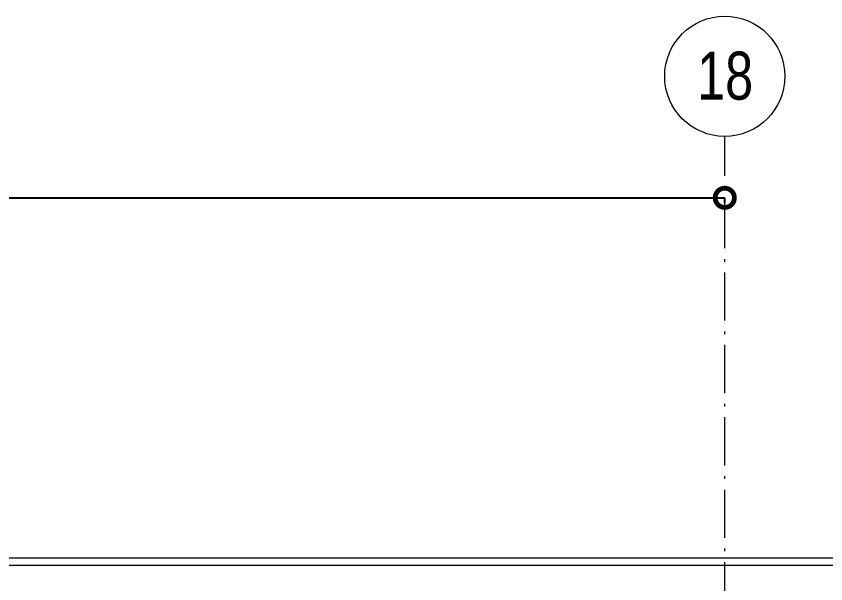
# Model space of a CAD drawing. Header units: metres. Extents: x -55 to 263, y -124 to 62.
# Drawn here: x 168.55 to 198.85, y 41.18 to 62.43 of the extents above; entities that cross this region are included whole.
import ezdxf

# ---------------------------------------------------------------- set-up
doc = ezdxf.new("R2010")
doc.units = ezdxf.units.M
doc.linetypes.add('01_Grid', pattern=[2.61, 1.8, -0.405, 0, -0.405])
for name, color, linetype, lineweight in [('0-1', 7, 'Continuous', 5), ('03EJES-1', 1, '01_Grid', 5), ('04NOEJE', 2, 'Continuous', 18), ('04NOEJE-1', 2, 'Continuous', 5), ('31COTAS', 1, 'Continuous', 5), ('70LINEA-1', 254, 'Continuous', 5)]:
    doc.layers.add(name, color=color, linetype=linetype, lineweight=lineweight)
doc.styles.add('Arial', font='arial.ttf', dxfattribs={"width": 0.75, "height": 1.8})
doc.styles.add('Arial_1', font='arial.ttf', dxfattribs={"width": 0.75, "height": 1.125})
doc.dimstyles.new('Standard__0_00_', dxfattribs={"dimscale": 0.3048, "dimtxt": 1.147792, "dimasz": 4.724409, "dimexe": 0, "dimexo": 1.476378, "dimgap": 0, "dimtad": 1, "dimrnd": 0.01, "dimzin": 0, "dimdsep": 46, "dimtxsty": 'Arial_1', "dimblk1": 'DOTSMALL', "dimblk2": 'DOTSMALL', "dimsah": 1, "dimcen": 0.09, "dimazin": 0, "dimtfac": 1, "dimtdec": 4, "dimtix": 1, "dimtmove": 0, "dimatfit": 3, "dimfxl": 1, "dimtvp": 1, "dimtolj": 1, "dimtzin": 0, "dimarcsym": 2})

# ---------------------------------------------------------------- blocks, each defined once
blk = doc.blocks.new('22011_AR_rvt-1-A1 _ A250')
at = {"layer": '70LINEA-1'}
for p, q in [((173.551, 42.142), (151.601, 42.142)), ((197.791, 42.142), (173.551, 42.142)), ((212.401, 42.142), (197.791, 42.142)), ((151.601, 41.876), (173.551, 41.876)), ((173.551, 41.876), (197.791, 41.876)), ((197.791, 41.876), (212.401, 41.876))]:
    blk.add_line(p, q, dxfattribs=at)
blk = doc.blocks.new('Grid - Standard-4449989-A1 _ A250')
at = {"layer": '04NOEJE'}
blk.add_circle((0, 0), 0.005, dxfattribs=at)
blk = doc.blocks.new('_DotSmall')
at = {"color": 0, "linetype": 'ByBlock', "const_width": 0.5}
blk.add_lwpolyline([(-0.0625, 0, 1), (0.0625, 0, 1)], format="xyb", close=True, dxfattribs=at)
blk = doc.blocks.new('DIMBLOCK2-A1 _ A250')
at = {"layer": '31COTAS', "color": 0, "lineweight": -2, "transparency": 16777216}
for p, q in [((-12.192, 55.436), (-12.192, 55.631)), ((-12.192, 55.631), (195.072, 55.631)), ((195.072, 55.436), (195.072, 55.631))]:
    blk.add_line(p, q, dxfattribs=at)
at = {"layer": 'Defpoints', "color": 0, "transparency": 16777216}
for p in [(-12.192, 55.886), (195.072, 55.886), (195.072, 55.631)]:
    blk.add_point(p, dxfattribs=at)
at = {"layer": '31COTAS', "color": 0, "lineweight": -2, "transparency": 16777216, "xscale": 1.439999999999999, "yscale": 1.439999999999999, "zscale": 1.439999999999999, "rotation": 180}
blk.add_blockref('_DotSmall', (-12.192, 55.631), dxfattribs=at)
at = {"layer": '31COTAS', "color": 0, "lineweight": -2, "transparency": 16777216, "xscale": 1.439999999999999, "yscale": 1.439999999999999, "zscale": 1.439999999999999}
blk.add_blockref('_DotSmall', (195.072, 55.631), dxfattribs=at)
at = {"layer": '31COTAS', "color": 0, "transparency": 16777216, "insert": (91.44, 56.206), "char_height": 1.125, "width": 4.19562, "attachment_point": 5, "style": 'Arial_1'}
blk.add_mtext('\\A1;207.26', dxfattribs=at)

msp = doc.modelspace()

# ---------------------------------------------------------------- linework, layer by layer
at = {"layer": '03EJES-1'}
msp.add_line((195.072, -119.697), (195.072, 57.931), dxfattribs=at)

# ---------------------------------------------------------------- block references
at = {"layer": '0-1'}
msp.add_blockref('22011_AR_rvt-1-A1 _ A250', (0, 0), dxfattribs=at)
at = {"layer": '04NOEJE', "xscale": 449.9999999999996, "yscale": 449.9999999999996, "zscale": 449.9999999999996}
msp.add_blockref('Grid - Standard-4449989-A1 _ A250', (195.072, 60.181), dxfattribs=at)

# ---------------------------------------------------------------- texts
at = {"layer": '04NOEJE-1', "insert": (194.036, 61.105), "char_height": 1.8, "width": 2.54335, "attachment_point": 1, "style": 'Arial'}
msp.add_mtext('18', dxfattribs=at)

# ---------------------------------------------------------------- dimensions: what is measured, and where the dimension line sits
at = {"layer": '31COTAS'}
dim = msp.add_linear_dim(base=(195.072, 55.631), p1=(-12.192, 55.886), p2=(195.072, 55.886), dimstyle='Standard__0_00_', override={"dimpost": '<>', "dimfxl": 207.264}, dxfattribs=at)
dim.commit()
dim.dimension.update_dxf_attribs({"geometry": 'DIMBLOCK2-A1 _ A250', "text_midpoint": (91.44, 56.206)})

doc.saveas('drawing.dxf')
